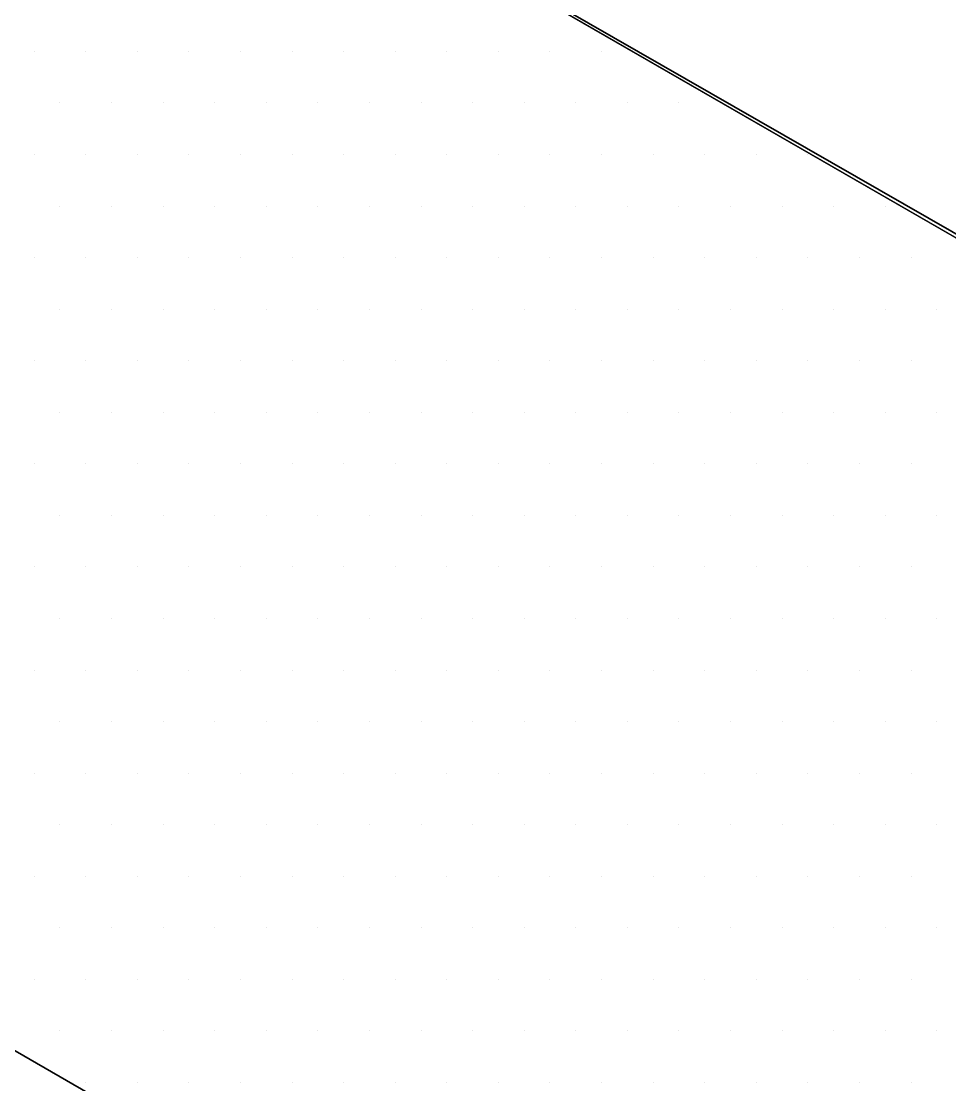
# Model space of a CAD drawing. Header units: inches. Extents: x -20.7 to 76.3, y -55.2 to 19.1.
# Drawn here: x -3.8904 to -3.5528, y 6.7064 to 7.0932 of the extents above; entities that cross this region are included whole.
import ezdxf

# ---------------------------------------------------------------- set-up
doc = ezdxf.new("R2010")
doc.units = ezdxf.units.IN
doc.header["$MEASUREMENT"] = 0
for name, color, linetype, lineweight in [('.ATI-HATCH', 7, 'Continuous', 0), ('G-ANNO-TTLB', 7, 'Continuous', 0), ('LOGOS', 7, 'Continuous', 0), ('TYVEK', 7, 'Continuous', 0)]:
    doc.layers.add(name, color=color, linetype=linetype, lineweight=lineweight)

# ---------------------------------------------------------------- blocks, each defined once
blk = doc.blocks.new('Block_673')
at = {"layer": '.ATI-HATCH'}
blk.add_lwpolyline([(-4.09919, 7.33076), (-4.52746, 7.086), (-3.38017, 6.4223), (-3.38017, 6.8157), (-3.2926, 6.86575)], close=True, dxfattribs=at)
at = {"layer": '.ATI-HATCH', "color": 8, "lineweight": 0, "true_color": 0x808080}
for points in [[(-3.88568, 7.08226), (-3.88568, 7.08226), (-3.88568, 7.08226), (-3.88568, 7.08226)], [(-3.86693, 7.08226), (-3.86693, 7.08226), (-3.86693, 7.08226), (-3.86693, 7.08226)], [(-3.84817, 7.08226), (-3.84817, 7.08226), (-3.84817, 7.08226), (-3.84817, 7.08226)], [(-3.82942, 7.08226), (-3.82942, 7.08226), (-3.82942, 7.08226), (-3.82942, 7.08226)], [(-3.81066, 7.08226), (-3.81066, 7.08226), (-3.81066, 7.08226), (-3.81066, 7.08226)], [(-3.79191, 7.08226), (-3.79191, 7.08226), (-3.79191, 7.08226), (-3.79191, 7.08226)], [(-3.77315, 7.08226), (-3.77315, 7.08226), (-3.77315, 7.08226), (-3.77315, 7.08226)], [(-3.7544, 7.08226), (-3.7544, 7.08226), (-3.7544, 7.08226), (-3.7544, 7.08226)], [(-3.73564, 7.08226), (-3.73564, 7.08226), (-3.73564, 7.08226), (-3.73564, 7.08226)], [(-3.71688, 7.08226), (-3.71688, 7.08226), (-3.71688, 7.08226), (-3.71688, 7.08226)], [(-3.69813, 7.08226), (-3.69813, 7.08226), (-3.69813, 7.08226), (-3.69813, 7.08226)], [(-3.67937, 7.08226), (-3.67937, 7.08226), (-3.67937, 7.08226), (-3.67937, 7.08226)], [(-3.87631, 7.06351), (-3.87631, 7.06351), (-3.87631, 7.06351), (-3.87631, 7.06351)], [(-3.85755, 7.06351), (-3.85755, 7.06351), (-3.85755, 7.06351), (-3.85755, 7.06351)], [(-3.8388, 7.06351), (-3.8388, 7.06351), (-3.8388, 7.06351), (-3.8388, 7.06351)], [(-3.82004, 7.06351), (-3.82004, 7.06351), (-3.82004, 7.06351), (-3.82004, 7.06351)], [(-3.80128, 7.06351), (-3.80128, 7.06351), (-3.80128, 7.06351), (-3.80128, 7.06351)], [(-3.78253, 7.06351), (-3.78253, 7.06351), (-3.78253, 7.06351), (-3.78253, 7.06351)], [(-3.76377, 7.06351), (-3.76377, 7.06351), (-3.76377, 7.06351), (-3.76377, 7.06351)], [(-3.74502, 7.06351), (-3.74502, 7.06351), (-3.74502, 7.06351), (-3.74502, 7.06351)], [(-3.72626, 7.06351), (-3.72626, 7.06351), (-3.72626, 7.06351), (-3.72626, 7.06351)], [(-3.70751, 7.06351), (-3.70751, 7.06351), (-3.70751, 7.06351), (-3.70751, 7.06351)], [(-3.68875, 7.06351), (-3.68875, 7.06351), (-3.68875, 7.06351), (-3.68875, 7.06351)], [(-3.66999, 7.06351), (-3.66999, 7.06351), (-3.66999, 7.06351), (-3.66999, 7.06351)], [(-3.65124, 7.06351), (-3.65124, 7.06351), (-3.65124, 7.06351), (-3.65124, 7.06351)], [(-3.88568, 7.04475), (-3.88568, 7.04475), (-3.88568, 7.04475), (-3.88568, 7.04475)], [(-3.86693, 7.04475), (-3.86693, 7.04475), (-3.86693, 7.04475), (-3.86693, 7.04475)], [(-3.84817, 7.04475), (-3.84817, 7.04475), (-3.84817, 7.04475), (-3.84817, 7.04475)], [(-3.82942, 7.04475), (-3.82942, 7.04475), (-3.82942, 7.04475), (-3.82942, 7.04475)], [(-3.81066, 7.04475), (-3.81066, 7.04475), (-3.81066, 7.04475), (-3.81066, 7.04475)], [(-3.79191, 7.04475), (-3.79191, 7.04475), (-3.79191, 7.04475), (-3.79191, 7.04475)], [(-3.77315, 7.04475), (-3.77315, 7.04475), (-3.77315, 7.04475), (-3.77315, 7.04475)], [(-3.7544, 7.04475), (-3.7544, 7.04475), (-3.7544, 7.04475), (-3.7544, 7.04475)], [(-3.73564, 7.04475), (-3.73564, 7.04475), (-3.73564, 7.04475), (-3.73564, 7.04475)], [(-3.71688, 7.04475), (-3.71688, 7.04475), (-3.71688, 7.04475), (-3.71688, 7.04475)], [(-3.69813, 7.04475), (-3.69813, 7.04475), (-3.69813, 7.04475), (-3.69813, 7.04475)], [(-3.67937, 7.04475), (-3.67937, 7.04475), (-3.67937, 7.04475), (-3.67937, 7.04475)], [(-3.66062, 7.04475), (-3.66062, 7.04475), (-3.66062, 7.04475), (-3.66062, 7.04475)], [(-3.64186, 7.04475), (-3.64186, 7.04475), (-3.64186, 7.04475), (-3.64186, 7.04475)], [(-3.62311, 7.04475), (-3.62311, 7.04475), (-3.62311, 7.04475), (-3.62311, 7.04475)], [(-3.60435, 7.04475), (-3.60435, 7.04475), (-3.60435, 7.04475), (-3.60435, 7.04475)], [(-3.87631, 7.026), (-3.87631, 7.026), (-3.87631, 7.026), (-3.87631, 7.026)], [(-3.85755, 7.026), (-3.85755, 7.026), (-3.85755, 7.026), (-3.85755, 7.026)], [(-3.8388, 7.026), (-3.8388, 7.026), (-3.8388, 7.026), (-3.8388, 7.026)], [(-3.82004, 7.026), (-3.82004, 7.026), (-3.82004, 7.026), (-3.82004, 7.026)], [(-3.80128, 7.026), (-3.80128, 7.026), (-3.80128, 7.026), (-3.80128, 7.026)], [(-3.78253, 7.026), (-3.78253, 7.026), (-3.78253, 7.026), (-3.78253, 7.026)], [(-3.76377, 7.026), (-3.76377, 7.026), (-3.76377, 7.026), (-3.76377, 7.026)], [(-3.74502, 7.026), (-3.74502, 7.026), (-3.74502, 7.026), (-3.74502, 7.026)], [(-3.72626, 7.026), (-3.72626, 7.026), (-3.72626, 7.026), (-3.72626, 7.026)], [(-3.70751, 7.026), (-3.70751, 7.026), (-3.70751, 7.026), (-3.70751, 7.026)], [(-3.68875, 7.026), (-3.68875, 7.026), (-3.68875, 7.026), (-3.68875, 7.026)], [(-3.66999, 7.026), (-3.66999, 7.026), (-3.66999, 7.026), (-3.66999, 7.026)], [(-3.65124, 7.026), (-3.65124, 7.026), (-3.65124, 7.026), (-3.65124, 7.026)], [(-3.63248, 7.026), (-3.63248, 7.026), (-3.63248, 7.026), (-3.63248, 7.026)], [(-3.61373, 7.026), (-3.61373, 7.026), (-3.61373, 7.026), (-3.61373, 7.026)], [(-3.59497, 7.026), (-3.59497, 7.026), (-3.59497, 7.026), (-3.59497, 7.026)], [(-3.57622, 7.026), (-3.57622, 7.026), (-3.57622, 7.026), (-3.57622, 7.026)], [(-3.88568, 7.00724), (-3.88568, 7.00724), (-3.88568, 7.00724), (-3.88568, 7.00724)], [(-3.86693, 7.00724), (-3.86693, 7.00724), (-3.86693, 7.00724), (-3.86693, 7.00724)], [(-3.84817, 7.00724), (-3.84817, 7.00724), (-3.84817, 7.00724), (-3.84817, 7.00724)], [(-3.82942, 7.00724), (-3.82942, 7.00724), (-3.82942, 7.00724), (-3.82942, 7.00724)], [(-3.81066, 7.00724), (-3.81066, 7.00724), (-3.81066, 7.00724), (-3.81066, 7.00724)], [(-3.79191, 7.00724), (-3.79191, 7.00724), (-3.79191, 7.00724), (-3.79191, 7.00724)], [(-3.77315, 7.00724), (-3.77315, 7.00724), (-3.77315, 7.00724), (-3.77315, 7.00724)], [(-3.7544, 7.00724), (-3.7544, 7.00724), (-3.7544, 7.00724), (-3.7544, 7.00724)], [(-3.73564, 7.00724), (-3.73564, 7.00724), (-3.73564, 7.00724), (-3.73564, 7.00724)], [(-3.71688, 7.00724), (-3.71688, 7.00724), (-3.71688, 7.00724), (-3.71688, 7.00724)], [(-3.69813, 7.00724), (-3.69813, 7.00724), (-3.69813, 7.00724), (-3.69813, 7.00724)], [(-3.67937, 7.00724), (-3.67937, 7.00724), (-3.67937, 7.00724), (-3.67937, 7.00724)], [(-3.66062, 7.00724), (-3.66062, 7.00724), (-3.66062, 7.00724), (-3.66062, 7.00724)], [(-3.64186, 7.00724), (-3.64186, 7.00724), (-3.64186, 7.00724), (-3.64186, 7.00724)], [(-3.62311, 7.00724), (-3.62311, 7.00724), (-3.62311, 7.00724), (-3.62311, 7.00724)], [(-3.60435, 7.00724), (-3.60435, 7.00724), (-3.60435, 7.00724), (-3.60435, 7.00724)], [(-3.58559, 7.00724), (-3.58559, 7.00724), (-3.58559, 7.00724), (-3.58559, 7.00724)], [(-3.56684, 7.00724), (-3.56684, 7.00724), (-3.56684, 7.00724), (-3.56684, 7.00724)], [(-3.87631, 6.98848), (-3.87631, 6.98848), (-3.87631, 6.98848), (-3.87631, 6.98848)], [(-3.85755, 6.98848), (-3.85755, 6.98848), (-3.85755, 6.98848), (-3.85755, 6.98848)], [(-3.8388, 6.98848), (-3.8388, 6.98848), (-3.8388, 6.98848), (-3.8388, 6.98848)], [(-3.82004, 6.98848), (-3.82004, 6.98848), (-3.82004, 6.98848), (-3.82004, 6.98848)], [(-3.80128, 6.98848), (-3.80128, 6.98848), (-3.80128, 6.98848), (-3.80128, 6.98848)], [(-3.78253, 6.98848), (-3.78253, 6.98848), (-3.78253, 6.98848), (-3.78253, 6.98848)], [(-3.76377, 6.98848), (-3.76377, 6.98848), (-3.76377, 6.98848), (-3.76377, 6.98848)], [(-3.74502, 6.98848), (-3.74502, 6.98848), (-3.74502, 6.98848), (-3.74502, 6.98848)], [(-3.72626, 6.98848), (-3.72626, 6.98848), (-3.72626, 6.98848), (-3.72626, 6.98848)], [(-3.70751, 6.98848), (-3.70751, 6.98848), (-3.70751, 6.98848), (-3.70751, 6.98848)], [(-3.68875, 6.98848), (-3.68875, 6.98848), (-3.68875, 6.98848), (-3.68875, 6.98848)], [(-3.66999, 6.98848), (-3.66999, 6.98848), (-3.66999, 6.98848), (-3.66999, 6.98848)], [(-3.65124, 6.98848), (-3.65124, 6.98848), (-3.65124, 6.98848), (-3.65124, 6.98848)], [(-3.63248, 6.98848), (-3.63248, 6.98848), (-3.63248, 6.98848), (-3.63248, 6.98848)], [(-3.61373, 6.98848), (-3.61373, 6.98848), (-3.61373, 6.98848), (-3.61373, 6.98848)], [(-3.59497, 6.98848), (-3.59497, 6.98848), (-3.59497, 6.98848), (-3.59497, 6.98848)], [(-3.57622, 6.98848), (-3.57622, 6.98848), (-3.57622, 6.98848), (-3.57622, 6.98848)], [(-3.55746, 6.98848), (-3.55746, 6.98848), (-3.55746, 6.98848), (-3.55746, 6.98848)], [(-3.88568, 6.96973), (-3.88568, 6.96973), (-3.88568, 6.96973), (-3.88568, 6.96973)], [(-3.86693, 6.96973), (-3.86693, 6.96973), (-3.86693, 6.96973), (-3.86693, 6.96973)], [(-3.84817, 6.96973), (-3.84817, 6.96973), (-3.84817, 6.96973), (-3.84817, 6.96973)], [(-3.82942, 6.96973), (-3.82942, 6.96973), (-3.82942, 6.96973), (-3.82942, 6.96973)], [(-3.81066, 6.96973), (-3.81066, 6.96973), (-3.81066, 6.96973), (-3.81066, 6.96973)], [(-3.79191, 6.96973), (-3.79191, 6.96973), (-3.79191, 6.96973), (-3.79191, 6.96973)], [(-3.77315, 6.96973), (-3.77315, 6.96973), (-3.77315, 6.96973), (-3.77315, 6.96973)], [(-3.7544, 6.96973), (-3.7544, 6.96973), (-3.7544, 6.96973), (-3.7544, 6.96973)], [(-3.73564, 6.96973), (-3.73564, 6.96973), (-3.73564, 6.96973), (-3.73564, 6.96973)], [(-3.71688, 6.96973), (-3.71688, 6.96973), (-3.71688, 6.96973), (-3.71688, 6.96973)], [(-3.69813, 6.96973), (-3.69813, 6.96973), (-3.69813, 6.96973), (-3.69813, 6.96973)], [(-3.67937, 6.96973), (-3.67937, 6.96973), (-3.67937, 6.96973), (-3.67937, 6.96973)], [(-3.66062, 6.96973), (-3.66062, 6.96973), (-3.66062, 6.96973), (-3.66062, 6.96973)], [(-3.64186, 6.96973), (-3.64186, 6.96973), (-3.64186, 6.96973), (-3.64186, 6.96973)], [(-3.62311, 6.96973), (-3.62311, 6.96973), (-3.62311, 6.96973), (-3.62311, 6.96973)], [(-3.60435, 6.96973), (-3.60435, 6.96973), (-3.60435, 6.96973), (-3.60435, 6.96973)], [(-3.58559, 6.96973), (-3.58559, 6.96973), (-3.58559, 6.96973), (-3.58559, 6.96973)], [(-3.56684, 6.96973), (-3.56684, 6.96973), (-3.56684, 6.96973), (-3.56684, 6.96973)], [(-3.87631, 6.95097), (-3.87631, 6.95097), (-3.87631, 6.95097), (-3.87631, 6.95097)], [(-3.85755, 6.95097), (-3.85755, 6.95097), (-3.85755, 6.95097), (-3.85755, 6.95097)], [(-3.8388, 6.95097), (-3.8388, 6.95097), (-3.8388, 6.95097), (-3.8388, 6.95097)], [(-3.82004, 6.95097), (-3.82004, 6.95097), (-3.82004, 6.95097), (-3.82004, 6.95097)], [(-3.80128, 6.95097), (-3.80128, 6.95097), (-3.80128, 6.95097), (-3.80128, 6.95097)], [(-3.78253, 6.95097), (-3.78253, 6.95097), (-3.78253, 6.95097), (-3.78253, 6.95097)], [(-3.76377, 6.95097), (-3.76377, 6.95097), (-3.76377, 6.95097), (-3.76377, 6.95097)], [(-3.74502, 6.95097), (-3.74502, 6.95097), (-3.74502, 6.95097), (-3.74502, 6.95097)], [(-3.72626, 6.95097), (-3.72626, 6.95097), (-3.72626, 6.95097), (-3.72626, 6.95097)], [(-3.70751, 6.95097), (-3.70751, 6.95097), (-3.70751, 6.95097), (-3.70751, 6.95097)], [(-3.68875, 6.95097), (-3.68875, 6.95097), (-3.68875, 6.95097), (-3.68875, 6.95097)], [(-3.66999, 6.95097), (-3.66999, 6.95097), (-3.66999, 6.95097), (-3.66999, 6.95097)], [(-3.65124, 6.95097), (-3.65124, 6.95097), (-3.65124, 6.95097), (-3.65124, 6.95097)], [(-3.63248, 6.95097), (-3.63248, 6.95097), (-3.63248, 6.95097), (-3.63248, 6.95097)], [(-3.61373, 6.95097), (-3.61373, 6.95097), (-3.61373, 6.95097), (-3.61373, 6.95097)], [(-3.59497, 6.95097), (-3.59497, 6.95097), (-3.59497, 6.95097), (-3.59497, 6.95097)], [(-3.57622, 6.95097), (-3.57622, 6.95097), (-3.57622, 6.95097), (-3.57622, 6.95097)], [(-3.55746, 6.95097), (-3.55746, 6.95097), (-3.55746, 6.95097), (-3.55746, 6.95097)], [(-3.88568, 6.93222), (-3.88568, 6.93222), (-3.88568, 6.93222), (-3.88568, 6.93222)], [(-3.86693, 6.93222), (-3.86693, 6.93222), (-3.86693, 6.93222), (-3.86693, 6.93222)], [(-3.84817, 6.93222), (-3.84817, 6.93222), (-3.84817, 6.93222), (-3.84817, 6.93222)], [(-3.82942, 6.93222), (-3.82942, 6.93222), (-3.82942, 6.93222), (-3.82942, 6.93222)], [(-3.81066, 6.93222), (-3.81066, 6.93222), (-3.81066, 6.93222), (-3.81066, 6.93222)], [(-3.79191, 6.93222), (-3.79191, 6.93222), (-3.79191, 6.93222), (-3.79191, 6.93222)], [(-3.77315, 6.93222), (-3.77315, 6.93222), (-3.77315, 6.93222), (-3.77315, 6.93222)], [(-3.7544, 6.93222), (-3.7544, 6.93222), (-3.7544, 6.93222), (-3.7544, 6.93222)], [(-3.73564, 6.93222), (-3.73564, 6.93222), (-3.73564, 6.93222), (-3.73564, 6.93222)], [(-3.71688, 6.93222), (-3.71688, 6.93222), (-3.71688, 6.93222), (-3.71688, 6.93222)], [(-3.69813, 6.93222), (-3.69813, 6.93222), (-3.69813, 6.93222), (-3.69813, 6.93222)], [(-3.67937, 6.93222), (-3.67937, 6.93222), (-3.67937, 6.93222), (-3.67937, 6.93222)], [(-3.66062, 6.93222), (-3.66062, 6.93222), (-3.66062, 6.93222), (-3.66062, 6.93222)], [(-3.64186, 6.93222), (-3.64186, 6.93222), (-3.64186, 6.93222), (-3.64186, 6.93222)], [(-3.62311, 6.93222), (-3.62311, 6.93222), (-3.62311, 6.93222), (-3.62311, 6.93222)], [(-3.60435, 6.93222), (-3.60435, 6.93222), (-3.60435, 6.93222), (-3.60435, 6.93222)], [(-3.58559, 6.93222), (-3.58559, 6.93222), (-3.58559, 6.93222), (-3.58559, 6.93222)], [(-3.56684, 6.93222), (-3.56684, 6.93222), (-3.56684, 6.93222), (-3.56684, 6.93222)], [(-3.87631, 6.91346), (-3.87631, 6.91346), (-3.87631, 6.91346), (-3.87631, 6.91346)], [(-3.85755, 6.91346), (-3.85755, 6.91346), (-3.85755, 6.91346), (-3.85755, 6.91346)], [(-3.8388, 6.91346), (-3.8388, 6.91346), (-3.8388, 6.91346), (-3.8388, 6.91346)], [(-3.82004, 6.91346), (-3.82004, 6.91346), (-3.82004, 6.91346), (-3.82004, 6.91346)], [(-3.80128, 6.91346), (-3.80128, 6.91346), (-3.80128, 6.91346), (-3.80128, 6.91346)], [(-3.78253, 6.91346), (-3.78253, 6.91346), (-3.78253, 6.91346), (-3.78253, 6.91346)], [(-3.76377, 6.91346), (-3.76377, 6.91346), (-3.76377, 6.91346), (-3.76377, 6.91346)], [(-3.74502, 6.91346), (-3.74502, 6.91346), (-3.74502, 6.91346), (-3.74502, 6.91346)], [(-3.72626, 6.91346), (-3.72626, 6.91346), (-3.72626, 6.91346), (-3.72626, 6.91346)], [(-3.70751, 6.91346), (-3.70751, 6.91346), (-3.70751, 6.91346), (-3.70751, 6.91346)], [(-3.68875, 6.91346), (-3.68875, 6.91346), (-3.68875, 6.91346), (-3.68875, 6.91346)], [(-3.66999, 6.91346), (-3.66999, 6.91346), (-3.66999, 6.91346), (-3.66999, 6.91346)], [(-3.65124, 6.91346), (-3.65124, 6.91346), (-3.65124, 6.91346), (-3.65124, 6.91346)], [(-3.63248, 6.91346), (-3.63248, 6.91346), (-3.63248, 6.91346), (-3.63248, 6.91346)], [(-3.61373, 6.91346), (-3.61373, 6.91346), (-3.61373, 6.91346), (-3.61373, 6.91346)], [(-3.59497, 6.91346), (-3.59497, 6.91346), (-3.59497, 6.91346), (-3.59497, 6.91346)], [(-3.57622, 6.91346), (-3.57622, 6.91346), (-3.57622, 6.91346), (-3.57622, 6.91346)], [(-3.55746, 6.91346), (-3.55746, 6.91346), (-3.55746, 6.91346), (-3.55746, 6.91346)], [(-3.88568, 6.89471), (-3.88568, 6.89471), (-3.88568, 6.89471), (-3.88568, 6.89471)], [(-3.86693, 6.89471), (-3.86693, 6.89471), (-3.86693, 6.89471), (-3.86693, 6.89471)], [(-3.84817, 6.89471), (-3.84817, 6.89471), (-3.84817, 6.89471), (-3.84817, 6.89471)], [(-3.82942, 6.89471), (-3.82942, 6.89471), (-3.82942, 6.89471), (-3.82942, 6.89471)], [(-3.81066, 6.89471), (-3.81066, 6.89471), (-3.81066, 6.89471), (-3.81066, 6.89471)], [(-3.79191, 6.89471), (-3.79191, 6.89471), (-3.79191, 6.89471), (-3.79191, 6.89471)], [(-3.77315, 6.89471), (-3.77315, 6.89471), (-3.77315, 6.89471), (-3.77315, 6.89471)], [(-3.7544, 6.89471), (-3.7544, 6.89471), (-3.7544, 6.89471), (-3.7544, 6.89471)], [(-3.73564, 6.89471), (-3.73564, 6.89471), (-3.73564, 6.89471), (-3.73564, 6.89471)], [(-3.71688, 6.89471), (-3.71688, 6.89471), (-3.71688, 6.89471), (-3.71688, 6.89471)], [(-3.69813, 6.89471), (-3.69813, 6.89471), (-3.69813, 6.89471), (-3.69813, 6.89471)], [(-3.67937, 6.89471), (-3.67937, 6.89471), (-3.67937, 6.89471), (-3.67937, 6.89471)], [(-3.66062, 6.89471), (-3.66062, 6.89471), (-3.66062, 6.89471), (-3.66062, 6.89471)], [(-3.64186, 6.89471), (-3.64186, 6.89471), (-3.64186, 6.89471), (-3.64186, 6.89471)], [(-3.62311, 6.89471), (-3.62311, 6.89471), (-3.62311, 6.89471), (-3.62311, 6.89471)], [(-3.60435, 6.89471), (-3.60435, 6.89471), (-3.60435, 6.89471), (-3.60435, 6.89471)], [(-3.58559, 6.89471), (-3.58559, 6.89471), (-3.58559, 6.89471), (-3.58559, 6.89471)], [(-3.56684, 6.89471), (-3.56684, 6.89471), (-3.56684, 6.89471), (-3.56684, 6.89471)], [(-3.87631, 6.87595), (-3.87631, 6.87595), (-3.87631, 6.87595), (-3.87631, 6.87595)], [(-3.85755, 6.87595), (-3.85755, 6.87595), (-3.85755, 6.87595), (-3.85755, 6.87595)], [(-3.8388, 6.87595), (-3.8388, 6.87595), (-3.8388, 6.87595), (-3.8388, 6.87595)], [(-3.82004, 6.87595), (-3.82004, 6.87595), (-3.82004, 6.87595), (-3.82004, 6.87595)], [(-3.80128, 6.87595), (-3.80128, 6.87595), (-3.80128, 6.87595), (-3.80128, 6.87595)], [(-3.78253, 6.87595), (-3.78253, 6.87595), (-3.78253, 6.87595), (-3.78253, 6.87595)], [(-3.76377, 6.87595), (-3.76377, 6.87595), (-3.76377, 6.87595), (-3.76377, 6.87595)], [(-3.74502, 6.87595), (-3.74502, 6.87595), (-3.74502, 6.87595), (-3.74502, 6.87595)], [(-3.72626, 6.87595), (-3.72626, 6.87595), (-3.72626, 6.87595), (-3.72626, 6.87595)], [(-3.70751, 6.87595), (-3.70751, 6.87595), (-3.70751, 6.87595), (-3.70751, 6.87595)], [(-3.68875, 6.87595), (-3.68875, 6.87595), (-3.68875, 6.87595), (-3.68875, 6.87595)], [(-3.66999, 6.87595), (-3.66999, 6.87595), (-3.66999, 6.87595), (-3.66999, 6.87595)], [(-3.65124, 6.87595), (-3.65124, 6.87595), (-3.65124, 6.87595), (-3.65124, 6.87595)], [(-3.63248, 6.87595), (-3.63248, 6.87595), (-3.63248, 6.87595), (-3.63248, 6.87595)], [(-3.61373, 6.87595), (-3.61373, 6.87595), (-3.61373, 6.87595), (-3.61373, 6.87595)], [(-3.59497, 6.87595), (-3.59497, 6.87595), (-3.59497, 6.87595), (-3.59497, 6.87595)], [(-3.57622, 6.87595), (-3.57622, 6.87595), (-3.57622, 6.87595), (-3.57622, 6.87595)], [(-3.55746, 6.87595), (-3.55746, 6.87595), (-3.55746, 6.87595), (-3.55746, 6.87595)], [(-3.88568, 6.85719), (-3.88568, 6.85719), (-3.88568, 6.85719), (-3.88568, 6.85719)], [(-3.86693, 6.85719), (-3.86693, 6.85719), (-3.86693, 6.85719), (-3.86693, 6.85719)], [(-3.84817, 6.85719), (-3.84817, 6.85719), (-3.84817, 6.85719), (-3.84817, 6.85719)], [(-3.82942, 6.85719), (-3.82942, 6.85719), (-3.82942, 6.85719), (-3.82942, 6.85719)], [(-3.81066, 6.85719), (-3.81066, 6.85719), (-3.81066, 6.85719), (-3.81066, 6.85719)], [(-3.79191, 6.85719), (-3.79191, 6.85719), (-3.79191, 6.85719), (-3.79191, 6.85719)], [(-3.77315, 6.85719), (-3.77315, 6.85719), (-3.77315, 6.85719), (-3.77315, 6.85719)], [(-3.7544, 6.85719), (-3.7544, 6.85719), (-3.7544, 6.85719), (-3.7544, 6.85719)], [(-3.73564, 6.85719), (-3.73564, 6.85719), (-3.73564, 6.85719), (-3.73564, 6.85719)], [(-3.71688, 6.85719), (-3.71688, 6.85719), (-3.71688, 6.85719), (-3.71688, 6.85719)], [(-3.69813, 6.85719), (-3.69813, 6.85719), (-3.69813, 6.85719), (-3.69813, 6.85719)], [(-3.67937, 6.85719), (-3.67937, 6.85719), (-3.67937, 6.85719), (-3.67937, 6.85719)], [(-3.66062, 6.85719), (-3.66062, 6.85719), (-3.66062, 6.85719), (-3.66062, 6.85719)], [(-3.64186, 6.85719), (-3.64186, 6.85719), (-3.64186, 6.85719), (-3.64186, 6.85719)], [(-3.62311, 6.85719), (-3.62311, 6.85719), (-3.62311, 6.85719), (-3.62311, 6.85719)], [(-3.60435, 6.85719), (-3.60435, 6.85719), (-3.60435, 6.85719), (-3.60435, 6.85719)], [(-3.58559, 6.85719), (-3.58559, 6.85719), (-3.58559, 6.85719), (-3.58559, 6.85719)], [(-3.56684, 6.85719), (-3.56684, 6.85719), (-3.56684, 6.85719), (-3.56684, 6.85719)], [(-3.87631, 6.83844), (-3.87631, 6.83844), (-3.87631, 6.83844), (-3.87631, 6.83844)], [(-3.85755, 6.83844), (-3.85755, 6.83844), (-3.85755, 6.83844), (-3.85755, 6.83844)], [(-3.8388, 6.83844), (-3.8388, 6.83844), (-3.8388, 6.83844), (-3.8388, 6.83844)], [(-3.82004, 6.83844), (-3.82004, 6.83844), (-3.82004, 6.83844), (-3.82004, 6.83844)], [(-3.80128, 6.83844), (-3.80128, 6.83844), (-3.80128, 6.83844), (-3.80128, 6.83844)], [(-3.78253, 6.83844), (-3.78253, 6.83844), (-3.78253, 6.83844), (-3.78253, 6.83844)], [(-3.76377, 6.83844), (-3.76377, 6.83844), (-3.76377, 6.83844), (-3.76377, 6.83844)], [(-3.74502, 6.83844), (-3.74502, 6.83844), (-3.74502, 6.83844), (-3.74502, 6.83844)], [(-3.72626, 6.83844), (-3.72626, 6.83844), (-3.72626, 6.83844), (-3.72626, 6.83844)], [(-3.70751, 6.83844), (-3.70751, 6.83844), (-3.70751, 6.83844), (-3.70751, 6.83844)], [(-3.68875, 6.83844), (-3.68875, 6.83844), (-3.68875, 6.83844), (-3.68875, 6.83844)], [(-3.66999, 6.83844), (-3.66999, 6.83844), (-3.66999, 6.83844), (-3.66999, 6.83844)], [(-3.65124, 6.83844), (-3.65124, 6.83844), (-3.65124, 6.83844), (-3.65124, 6.83844)], [(-3.63248, 6.83844), (-3.63248, 6.83844), (-3.63248, 6.83844), (-3.63248, 6.83844)], [(-3.61373, 6.83844), (-3.61373, 6.83844), (-3.61373, 6.83844), (-3.61373, 6.83844)], [(-3.59497, 6.83844), (-3.59497, 6.83844), (-3.59497, 6.83844), (-3.59497, 6.83844)], [(-3.57622, 6.83844), (-3.57622, 6.83844), (-3.57622, 6.83844), (-3.57622, 6.83844)], [(-3.55746, 6.83844), (-3.55746, 6.83844), (-3.55746, 6.83844), (-3.55746, 6.83844)], [(-3.88568, 6.81968), (-3.88568, 6.81968), (-3.88568, 6.81968), (-3.88568, 6.81968)], [(-3.86693, 6.81968), (-3.86693, 6.81968), (-3.86693, 6.81968), (-3.86693, 6.81968)], [(-3.84817, 6.81968), (-3.84817, 6.81968), (-3.84817, 6.81968), (-3.84817, 6.81968)], [(-3.82942, 6.81968), (-3.82942, 6.81968), (-3.82942, 6.81968), (-3.82942, 6.81968)], [(-3.81066, 6.81968), (-3.81066, 6.81968), (-3.81066, 6.81968), (-3.81066, 6.81968)], [(-3.79191, 6.81968), (-3.79191, 6.81968), (-3.79191, 6.81968), (-3.79191, 6.81968)], [(-3.77315, 6.81968), (-3.77315, 6.81968), (-3.77315, 6.81968), (-3.77315, 6.81968)], [(-3.7544, 6.81968), (-3.7544, 6.81968), (-3.7544, 6.81968), (-3.7544, 6.81968)], [(-3.73564, 6.81968), (-3.73564, 6.81968), (-3.73564, 6.81968), (-3.73564, 6.81968)], [(-3.71688, 6.81968), (-3.71688, 6.81968), (-3.71688, 6.81968), (-3.71688, 6.81968)], [(-3.69813, 6.81968), (-3.69813, 6.81968), (-3.69813, 6.81968), (-3.69813, 6.81968)], [(-3.67937, 6.81968), (-3.67937, 6.81968), (-3.67937, 6.81968), (-3.67937, 6.81968)], [(-3.66062, 6.81968), (-3.66062, 6.81968), (-3.66062, 6.81968), (-3.66062, 6.81968)], [(-3.64186, 6.81968), (-3.64186, 6.81968), (-3.64186, 6.81968), (-3.64186, 6.81968)], [(-3.62311, 6.81968), (-3.62311, 6.81968), (-3.62311, 6.81968), (-3.62311, 6.81968)], [(-3.60435, 6.81968), (-3.60435, 6.81968), (-3.60435, 6.81968), (-3.60435, 6.81968)], [(-3.58559, 6.81968), (-3.58559, 6.81968), (-3.58559, 6.81968), (-3.58559, 6.81968)], [(-3.56684, 6.81968), (-3.56684, 6.81968), (-3.56684, 6.81968), (-3.56684, 6.81968)], [(-3.87631, 6.80093), (-3.87631, 6.80093), (-3.87631, 6.80093), (-3.87631, 6.80093)], [(-3.85755, 6.80093), (-3.85755, 6.80093), (-3.85755, 6.80093), (-3.85755, 6.80093)], [(-3.8388, 6.80093), (-3.8388, 6.80093), (-3.8388, 6.80093), (-3.8388, 6.80093)], [(-3.82004, 6.80093), (-3.82004, 6.80093), (-3.82004, 6.80093), (-3.82004, 6.80093)], [(-3.80128, 6.80093), (-3.80128, 6.80093), (-3.80128, 6.80093), (-3.80128, 6.80093)], [(-3.78253, 6.80093), (-3.78253, 6.80093), (-3.78253, 6.80093), (-3.78253, 6.80093)], [(-3.76377, 6.80093), (-3.76377, 6.80093), (-3.76377, 6.80093), (-3.76377, 6.80093)], [(-3.74502, 6.80093), (-3.74502, 6.80093), (-3.74502, 6.80093), (-3.74502, 6.80093)], [(-3.72626, 6.80093), (-3.72626, 6.80093), (-3.72626, 6.80093), (-3.72626, 6.80093)], [(-3.70751, 6.80093), (-3.70751, 6.80093), (-3.70751, 6.80093), (-3.70751, 6.80093)], [(-3.68875, 6.80093), (-3.68875, 6.80093), (-3.68875, 6.80093), (-3.68875, 6.80093)], [(-3.66999, 6.80093), (-3.66999, 6.80093), (-3.66999, 6.80093), (-3.66999, 6.80093)], [(-3.65124, 6.80093), (-3.65124, 6.80093), (-3.65124, 6.80093), (-3.65124, 6.80093)], [(-3.63248, 6.80093), (-3.63248, 6.80093), (-3.63248, 6.80093), (-3.63248, 6.80093)], [(-3.61373, 6.80093), (-3.61373, 6.80093), (-3.61373, 6.80093), (-3.61373, 6.80093)], [(-3.59497, 6.80093), (-3.59497, 6.80093), (-3.59497, 6.80093), (-3.59497, 6.80093)], [(-3.57622, 6.80093), (-3.57622, 6.80093), (-3.57622, 6.80093), (-3.57622, 6.80093)], [(-3.55746, 6.80093), (-3.55746, 6.80093), (-3.55746, 6.80093), (-3.55746, 6.80093)], [(-3.88568, 6.78217), (-3.88568, 6.78217), (-3.88568, 6.78217), (-3.88568, 6.78217)], [(-3.86693, 6.78217), (-3.86693, 6.78217), (-3.86693, 6.78217), (-3.86693, 6.78217)], [(-3.84817, 6.78217), (-3.84817, 6.78217), (-3.84817, 6.78217), (-3.84817, 6.78217)], [(-3.82942, 6.78217), (-3.82942, 6.78217), (-3.82942, 6.78217), (-3.82942, 6.78217)], [(-3.81066, 6.78217), (-3.81066, 6.78217), (-3.81066, 6.78217), (-3.81066, 6.78217)], [(-3.79191, 6.78217), (-3.79191, 6.78217), (-3.79191, 6.78217), (-3.79191, 6.78217)], [(-3.77315, 6.78217), (-3.77315, 6.78217), (-3.77315, 6.78217), (-3.77315, 6.78217)], [(-3.7544, 6.78217), (-3.7544, 6.78217), (-3.7544, 6.78217), (-3.7544, 6.78217)], [(-3.73564, 6.78217), (-3.73564, 6.78217), (-3.73564, 6.78217), (-3.73564, 6.78217)], [(-3.71688, 6.78217), (-3.71688, 6.78217), (-3.71688, 6.78217), (-3.71688, 6.78217)], [(-3.69813, 6.78217), (-3.69813, 6.78217), (-3.69813, 6.78217), (-3.69813, 6.78217)], [(-3.67937, 6.78217), (-3.67937, 6.78217), (-3.67937, 6.78217), (-3.67937, 6.78217)], [(-3.66062, 6.78217), (-3.66062, 6.78217), (-3.66062, 6.78217), (-3.66062, 6.78217)], [(-3.64186, 6.78217), (-3.64186, 6.78217), (-3.64186, 6.78217), (-3.64186, 6.78217)], [(-3.62311, 6.78217), (-3.62311, 6.78217), (-3.62311, 6.78217), (-3.62311, 6.78217)], [(-3.60435, 6.78217), (-3.60435, 6.78217), (-3.60435, 6.78217), (-3.60435, 6.78217)], [(-3.58559, 6.78217), (-3.58559, 6.78217), (-3.58559, 6.78217), (-3.58559, 6.78217)], [(-3.56684, 6.78217), (-3.56684, 6.78217), (-3.56684, 6.78217), (-3.56684, 6.78217)], [(-3.87631, 6.76342), (-3.87631, 6.76342), (-3.87631, 6.76342), (-3.87631, 6.76342)], [(-3.85755, 6.76342), (-3.85755, 6.76342), (-3.85755, 6.76342), (-3.85755, 6.76342)], [(-3.8388, 6.76342), (-3.8388, 6.76342), (-3.8388, 6.76342), (-3.8388, 6.76342)], [(-3.82004, 6.76342), (-3.82004, 6.76342), (-3.82004, 6.76342), (-3.82004, 6.76342)], [(-3.80128, 6.76342), (-3.80128, 6.76342), (-3.80128, 6.76342), (-3.80128, 6.76342)], [(-3.78253, 6.76342), (-3.78253, 6.76342), (-3.78253, 6.76342), (-3.78253, 6.76342)], [(-3.76377, 6.76342), (-3.76377, 6.76342), (-3.76377, 6.76342), (-3.76377, 6.76342)], [(-3.74502, 6.76342), (-3.74502, 6.76342), (-3.74502, 6.76342), (-3.74502, 6.76342)], [(-3.72626, 6.76342), (-3.72626, 6.76342), (-3.72626, 6.76342), (-3.72626, 6.76342)], [(-3.70751, 6.76342), (-3.70751, 6.76342), (-3.70751, 6.76342), (-3.70751, 6.76342)], [(-3.68875, 6.76342), (-3.68875, 6.76342), (-3.68875, 6.76342), (-3.68875, 6.76342)], [(-3.66999, 6.76342), (-3.66999, 6.76342), (-3.66999, 6.76342), (-3.66999, 6.76342)], [(-3.65124, 6.76342), (-3.65124, 6.76342), (-3.65124, 6.76342), (-3.65124, 6.76342)], [(-3.63248, 6.76342), (-3.63248, 6.76342), (-3.63248, 6.76342), (-3.63248, 6.76342)], [(-3.61373, 6.76342), (-3.61373, 6.76342), (-3.61373, 6.76342), (-3.61373, 6.76342)], [(-3.59497, 6.76342), (-3.59497, 6.76342), (-3.59497, 6.76342), (-3.59497, 6.76342)], [(-3.57622, 6.76342), (-3.57622, 6.76342), (-3.57622, 6.76342), (-3.57622, 6.76342)], [(-3.55746, 6.76342), (-3.55746, 6.76342), (-3.55746, 6.76342), (-3.55746, 6.76342)], [(-3.88568, 6.74466), (-3.88568, 6.74466), (-3.88568, 6.74466), (-3.88568, 6.74466)], [(-3.86693, 6.74466), (-3.86693, 6.74466), (-3.86693, 6.74466), (-3.86693, 6.74466)], [(-3.84817, 6.74466), (-3.84817, 6.74466), (-3.84817, 6.74466), (-3.84817, 6.74466)], [(-3.82942, 6.74466), (-3.82942, 6.74466), (-3.82942, 6.74466), (-3.82942, 6.74466)], [(-3.81066, 6.74466), (-3.81066, 6.74466), (-3.81066, 6.74466), (-3.81066, 6.74466)], [(-3.79191, 6.74466), (-3.79191, 6.74466), (-3.79191, 6.74466), (-3.79191, 6.74466)], [(-3.77315, 6.74466), (-3.77315, 6.74466), (-3.77315, 6.74466), (-3.77315, 6.74466)], [(-3.7544, 6.74466), (-3.7544, 6.74466), (-3.7544, 6.74466), (-3.7544, 6.74466)], [(-3.73564, 6.74466), (-3.73564, 6.74466), (-3.73564, 6.74466), (-3.73564, 6.74466)], [(-3.71688, 6.74466), (-3.71688, 6.74466), (-3.71688, 6.74466), (-3.71688, 6.74466)], [(-3.69813, 6.74466), (-3.69813, 6.74466), (-3.69813, 6.74466), (-3.69813, 6.74466)], [(-3.67937, 6.74466), (-3.67937, 6.74466), (-3.67937, 6.74466), (-3.67937, 6.74466)], [(-3.66062, 6.74466), (-3.66062, 6.74466), (-3.66062, 6.74466), (-3.66062, 6.74466)], [(-3.64186, 6.74466), (-3.64186, 6.74466), (-3.64186, 6.74466), (-3.64186, 6.74466)], [(-3.62311, 6.74466), (-3.62311, 6.74466), (-3.62311, 6.74466), (-3.62311, 6.74466)], [(-3.60435, 6.74466), (-3.60435, 6.74466), (-3.60435, 6.74466), (-3.60435, 6.74466)], [(-3.58559, 6.74466), (-3.58559, 6.74466), (-3.58559, 6.74466), (-3.58559, 6.74466)], [(-3.56684, 6.74466), (-3.56684, 6.74466), (-3.56684, 6.74466), (-3.56684, 6.74466)], [(-3.87631, 6.7259), (-3.87631, 6.7259), (-3.87631, 6.7259), (-3.87631, 6.7259)], [(-3.85755, 6.7259), (-3.85755, 6.7259), (-3.85755, 6.7259), (-3.85755, 6.7259)], [(-3.8388, 6.7259), (-3.8388, 6.7259), (-3.8388, 6.7259), (-3.8388, 6.7259)], [(-3.82004, 6.7259), (-3.82004, 6.7259), (-3.82004, 6.7259), (-3.82004, 6.7259)], [(-3.80128, 6.7259), (-3.80128, 6.7259), (-3.80128, 6.7259), (-3.80128, 6.7259)], [(-3.78253, 6.7259), (-3.78253, 6.7259), (-3.78253, 6.7259), (-3.78253, 6.7259)], [(-3.76377, 6.7259), (-3.76377, 6.7259), (-3.76377, 6.7259), (-3.76377, 6.7259)], [(-3.74502, 6.7259), (-3.74502, 6.7259), (-3.74502, 6.7259), (-3.74502, 6.7259)], [(-3.72626, 6.7259), (-3.72626, 6.7259), (-3.72626, 6.7259), (-3.72626, 6.7259)], [(-3.70751, 6.7259), (-3.70751, 6.7259), (-3.70751, 6.7259), (-3.70751, 6.7259)], [(-3.68875, 6.7259), (-3.68875, 6.7259), (-3.68875, 6.7259), (-3.68875, 6.7259)], [(-3.66999, 6.7259), (-3.66999, 6.7259), (-3.66999, 6.7259), (-3.66999, 6.7259)], [(-3.65124, 6.7259), (-3.65124, 6.7259), (-3.65124, 6.7259), (-3.65124, 6.7259)], [(-3.63248, 6.7259), (-3.63248, 6.7259), (-3.63248, 6.7259), (-3.63248, 6.7259)], [(-3.61373, 6.7259), (-3.61373, 6.7259), (-3.61373, 6.7259), (-3.61373, 6.7259)], [(-3.59497, 6.7259), (-3.59497, 6.7259), (-3.59497, 6.7259), (-3.59497, 6.7259)], [(-3.57622, 6.7259), (-3.57622, 6.7259), (-3.57622, 6.7259), (-3.57622, 6.7259)], [(-3.55746, 6.7259), (-3.55746, 6.7259), (-3.55746, 6.7259), (-3.55746, 6.7259)], [(-3.86693, 6.70715), (-3.86693, 6.70715), (-3.86693, 6.70715), (-3.86693, 6.70715)], [(-3.84817, 6.70715), (-3.84817, 6.70715), (-3.84817, 6.70715), (-3.84817, 6.70715)], [(-3.82942, 6.70715), (-3.82942, 6.70715), (-3.82942, 6.70715), (-3.82942, 6.70715)], [(-3.81066, 6.70715), (-3.81066, 6.70715), (-3.81066, 6.70715), (-3.81066, 6.70715)], [(-3.79191, 6.70715), (-3.79191, 6.70715), (-3.79191, 6.70715), (-3.79191, 6.70715)], [(-3.77315, 6.70715), (-3.77315, 6.70715), (-3.77315, 6.70715), (-3.77315, 6.70715)], [(-3.7544, 6.70715), (-3.7544, 6.70715), (-3.7544, 6.70715), (-3.7544, 6.70715)], [(-3.73564, 6.70715), (-3.73564, 6.70715), (-3.73564, 6.70715), (-3.73564, 6.70715)], [(-3.71688, 6.70715), (-3.71688, 6.70715), (-3.71688, 6.70715), (-3.71688, 6.70715)], [(-3.69813, 6.70715), (-3.69813, 6.70715), (-3.69813, 6.70715), (-3.69813, 6.70715)], [(-3.67937, 6.70715), (-3.67937, 6.70715), (-3.67937, 6.70715), (-3.67937, 6.70715)], [(-3.66062, 6.70715), (-3.66062, 6.70715), (-3.66062, 6.70715), (-3.66062, 6.70715)], [(-3.64186, 6.70715), (-3.64186, 6.70715), (-3.64186, 6.70715), (-3.64186, 6.70715)], [(-3.62311, 6.70715), (-3.62311, 6.70715), (-3.62311, 6.70715), (-3.62311, 6.70715)], [(-3.60435, 6.70715), (-3.60435, 6.70715), (-3.60435, 6.70715), (-3.60435, 6.70715)], [(-3.58559, 6.70715), (-3.58559, 6.70715), (-3.58559, 6.70715), (-3.58559, 6.70715)], [(-3.56684, 6.70715), (-3.56684, 6.70715), (-3.56684, 6.70715), (-3.56684, 6.70715)]]:
    blk.add_open_spline(points, degree=3, dxfattribs=at)

msp = doc.modelspace()

# ---------------------------------------------------------------- hatches: boundary and pattern name
at = {"layer": 'G-ANNO-TTLB', "true_color": 0xff00ff, "transparency": 33554687}
h = msp.add_hatch(color=6, dxfattribs=at)
edge = h.paths.add_edge_path()
edge.add_spline(control_points=[(20.03424, -15.13455), (20.03424, -15.13455), (-20.6658, -15.13455), (-20.6658, -15.13455), (-20.6658, -15.13455), (-20.6658, 19.00075), (-20.6658, 19.00075), (-20.6658, 19.00075), (20.03424, 19.00075), (20.03424, 19.00075), (20.03424, 19.00075), (20.03424, -15.13455), (20.03424, -15.13455)], knot_values=[0, 0, 0, 0, 1, 1, 1, 2, 2, 2, 3, 3, 3, 4, 4, 4, 4], degree=3, periodic=0)
edge = h.paths.add_edge_path()
edge.add_spline(control_points=[(-20.54076, 18.87571), (-20.54076, 18.87571), (-20.54076, -15.00951), (-20.54076, -15.00951), (-20.54076, -15.00951), (19.9092, -15.00951), (19.9092, -15.00951), (19.9092, -15.00951), (19.9092, 18.87571), (19.9092, 18.87571), (19.9092, 18.87571), (-20.54076, 18.87571), (-20.54076, 18.87571)], knot_values=[0, 0, 0, 0, 1, 1, 1, 2, 2, 2, 3, 3, 3, 4, 4, 4, 4], degree=3, periodic=0)
edge.add_line((-20.54076, 18.87571), (-20.54076, 18.87571))

# ---------------------------------------------------------------- linework, layer by layer
at = {"layer": 'G-ANNO-TTLB'}
for points in [[(20.03424, -15.13455), (20.03424, -15.13455), (-20.6658, -15.13455), (-20.6658, -15.13455), (-20.6658, -15.13455), (-20.6658, 19.00075), (-20.6658, 19.00075), (-20.6658, 19.00075), (20.03424, 19.00075), (20.03424, 19.00075), (20.03424, 19.00075), (20.03424, -15.13455), (20.03424, -15.13455)], [(-20.54076, 18.87571), (-20.54076, 18.87571), (-20.54076, -15.00951), (-20.54076, -15.00951), (-20.54076, -15.00951), (19.9092, -15.00951), (19.9092, -15.00951), (19.9092, -15.00951), (19.9092, 18.87571), (19.9092, 18.87571), (19.9092, 18.87571), (-20.54076, 18.87571), (-20.54076, 18.87571)]]:
    msp.add_open_spline(points, degree=3, knots=[0, 0, 0, 0, 1, 1, 1, 2, 2, 2, 3, 3, 3, 4, 4, 4, 4], dxfattribs=at)
at = {"layer": 'LOGOS'}
msp.add_open_spline([(-4.52746, 7.47939), (-4.52746, 7.47939), (-4.09919, 7.72416), (-4.09919, 7.72416), (-4.09919, 7.72416), (-4.09919, 7.35218), (-4.09919, 7.35218), (-4.09919, 7.33893), (-4.09211, 7.32669), (-4.08063, 7.32007), (-4.08063, 7.32007), (-3.24321, 6.83957), (-3.24321, 6.83957), (-3.24321, 6.83957), (-3.22806, 6.50927), (-3.22806, 6.50927), (-3.22806, 6.50927), (-3.38017, 6.4223), (-3.38017, 6.4223), (-3.38017, 6.4223), (-4.50922, 7.07524), (-4.50922, 7.07524), (-4.52052, 7.08191), (-4.52746, 7.09405), (-4.52746, 7.10717), (-4.52746, 7.10717), (-4.52746, 7.47939), (-4.52746, 7.47939)], degree=3, knots=[0, 0, 0, 0, 1, 1, 1, 2, 2, 2, 3, 3, 3, 4, 4, 4, 5, 5, 5, 6, 6, 6, 7, 7, 7, 8, 8, 8, 9, 9, 9, 9], dxfattribs=at)
at = {"layer": 'LOGOS', "color": 250, "lineweight": 35, "true_color": 0x231f20}
msp.add_open_spline([(-4.52746, 7.47939), (-4.52746, 7.47939), (-4.09919, 7.72416), (-4.09919, 7.72416), (-4.09919, 7.72416), (-4.09919, 7.35218), (-4.09919, 7.35218), (-4.09919, 7.33893), (-4.09211, 7.32669), (-4.08063, 7.32007), (-4.08063, 7.32007), (-3.24321, 6.83957), (-3.24321, 6.83957), (-3.24321, 6.83957), (-3.22806, 6.50927), (-3.22806, 6.50927), (-3.22806, 6.50927), (-3.38017, 6.4223), (-3.38017, 6.4223), (-3.38017, 6.4223), (-4.50922, 7.07524), (-4.50922, 7.07524), (-4.52052, 7.08191), (-4.52746, 7.09405), (-4.52746, 7.10717), (-4.52746, 7.10717), (-4.52746, 7.47939), (-4.52746, 7.47939)], degree=3, knots=[0, 0, 0, 0, 1, 1, 1, 2, 2, 2, 3, 3, 3, 4, 4, 4, 5, 5, 5, 6, 6, 6, 7, 7, 7, 8, 8, 8, 9, 9, 9, 9], dxfattribs=at)
at = {"layer": 'TYVEK', "color": 4, "lineweight": 25, "true_color": 0x00ffff}
for p, q in [((-4.09919, 7.33076), (-3.2926, 6.86575)), ((-4.52746, 7.086), (-3.38017, 6.4223))]:
    msp.add_line(p, q, dxfattribs=at)
msp.add_lwpolyline([(-4.09919, 7.33076), (-4.52746, 7.086), (-3.38017, 6.4223), (-3.38017, 6.8157), (-3.2926, 6.86575), (-4.09919, 7.33076)], close=True, dxfattribs=at)

# ---------------------------------------------------------------- block references
at = {"layer": '.ATI-HATCH'}
msp.add_blockref('Block_673', (0, 0), dxfattribs=at)

doc.saveas('drawing.dxf')
